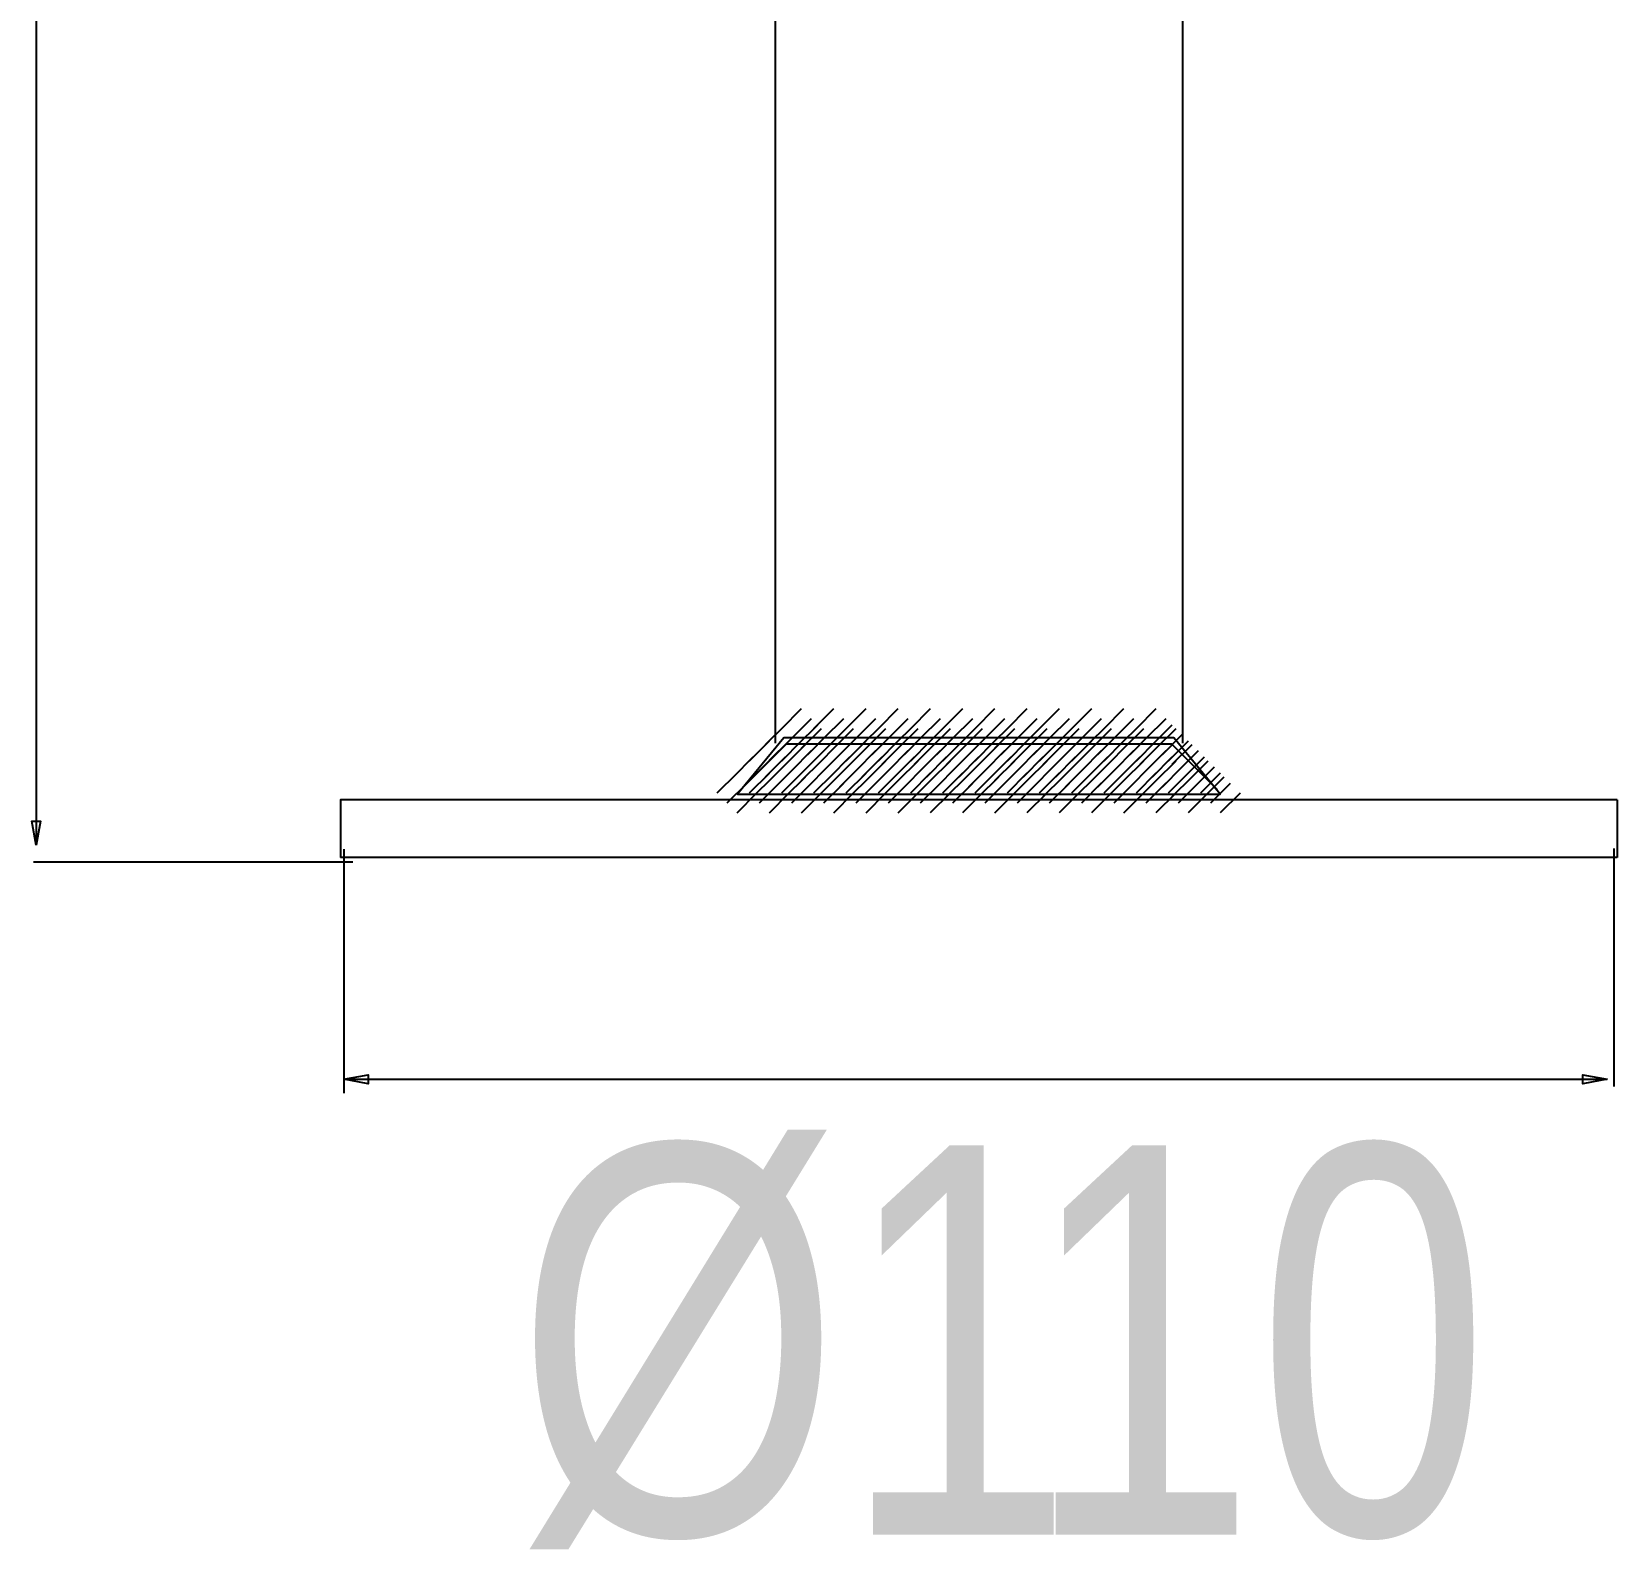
# Model space of a CAD drawing. Extents: x 4 to 134, y 4 to 269.
# Drawn here: x 14.42 to 40.89, y 4.04 to 29.37 of the extents above; entities that cross this region are included whole.
import ezdxf

# ---------------------------------------------------------------- set-up
doc = ezdxf.new("R2010")
doc.units = 0
doc.layers.add('LIVELLO_1', color=160, linetype='Continuous')
doc.styles.add('STD', font='txt')

# ---------------------------------------------------------------- blocks, each defined once
blk = doc.blocks.new('AI9-BLK169')
at = {"layer": 'LIVELLO_1', "color": 7}
for p, q in [((3.505212, -0.249253), (3.836975, 0.08251)), ((3.670405, -0.415306), (4.001995, -0.084922)), ((3.836975, -0.579637), (4.167187, -0.249253))]:
    blk.add_line(p, q, dxfattribs=at)
blk = doc.blocks.new('AI9-BLK168')
at = {"layer": 'LIVELLO_1', "color": 7}
blk.add_blockref('AI9-BLK169', (0, 0), dxfattribs=at)
blk = doc.blocks.new('AI9-BLK165')
at = {"layer": 'LIVELLO_1', "color": 7}
for p, q in [((3.167507, -0.249253), (3.497719, 0.08251)), ((3.332527, -0.415306), (3.66429, -0.083544)), ((3.497719, -0.579637), (3.82931, -0.249253))]:
    blk.add_line(p, q, dxfattribs=at)
blk = doc.blocks.new('AI9-BLK164')
at = {"layer": 'LIVELLO_1', "color": 7}
blk.add_blockref('AI9-BLK165', (0, 0), dxfattribs=at)
blk = doc.blocks.new('AI9-BLK163')
at = {"layer": 'LIVELLO_1', "color": 7}
for p, q in [((3.370854, -0.114377), (3.701066, 0.217386)), ((3.535874, -0.280086), (3.867636, 0.049954)), ((3.701066, -0.444417), (4.032829, -0.114377))]:
    blk.add_line(p, q, dxfattribs=at)
blk = doc.blocks.new('AI9-BLK162')
at = {"layer": 'LIVELLO_1', "color": 7}
blk.add_blockref('AI9-BLK163', (0, 0), dxfattribs=at)
blk = doc.blocks.new('AI9-BLK159')
at = {"layer": 'LIVELLO_1', "color": 7}
for p, q in [((2.629211, -0.249253), (2.960112, 0.08251)), ((2.794231, -0.415306), (3.125304, -0.083544)), ((2.960112, -0.579637), (3.291875, -0.249253))]:
    blk.add_line(p, q, dxfattribs=at)
blk = doc.blocks.new('AI9-BLK158')
at = {"layer": 'LIVELLO_1', "color": 7}
blk.add_blockref('AI9-BLK159', (0, 0), dxfattribs=at)
blk = doc.blocks.new('AI9-BLK157')
at = {"layer": 'LIVELLO_1', "color": 7}
for p, q in [((2.898617, -0.114377), (3.22883, 0.217386)), ((3.06381, -0.280086), (3.394022, 0.051332)), ((3.22883, -0.444417), (3.560592, -0.114377))]:
    blk.add_line(p, q, dxfattribs=at)
blk = doc.blocks.new('AI9-BLK156')
at = {"layer": 'LIVELLO_1', "color": 7}
blk.add_blockref('AI9-BLK157', (0, 0), dxfattribs=at)
blk = doc.blocks.new('AI9-BLK155')
at = {"layer": 'LIVELLO_1', "color": 7}
for p, q in [((3.167507, 0.068213), (3.497719, 0.399976)), ((3.332527, -0.097496), (3.66429, 0.235645)), ((3.497719, -0.261827), (3.82931, 0.068213))]:
    blk.add_line(p, q, dxfattribs=at)
blk = doc.blocks.new('AI9-BLK154')
at = {"layer": 'LIVELLO_1', "color": 7}
blk.add_blockref('AI9-BLK155', (0, 0), dxfattribs=at)
blk = doc.blocks.new('AI9-BLK151')
at = {"layer": 'LIVELLO_1', "color": 7}
for p, q in [((2.090053, -0.248564), (2.421816, 0.083199)), ((2.256796, -0.414617), (2.587008, -0.084233)), ((2.421816, -0.578948), (2.752028, -0.248564))]:
    blk.add_line(p, q, dxfattribs=at)
blk = doc.blocks.new('AI9-BLK150')
at = {"layer": 'LIVELLO_1', "color": 7}
blk.add_blockref('AI9-BLK151', (0, 0), dxfattribs=at)
blk = doc.blocks.new('AI9-BLK149')
at = {"layer": 'LIVELLO_1', "color": 7}
for p, q in [((2.358943, -0.114377), (2.690533, 0.217386)), ((2.525513, -0.280086), (2.855726, 0.049954)), ((2.690533, -0.444417), (3.022296, -0.114377))]:
    blk.add_line(p, q, dxfattribs=at)
blk = doc.blocks.new('AI9-BLK148')
at = {"layer": 'LIVELLO_1', "color": 7}
blk.add_blockref('AI9-BLK149', (0, 0), dxfattribs=at)
blk = doc.blocks.new('AI9-BLK147')
at = {"layer": 'LIVELLO_1', "color": 7}
for p, q in [((2.629211, 0.068902), (2.960112, 0.400665)), ((2.794231, -0.096807), (3.125304, 0.236334)), ((2.960112, -0.261138), (3.291875, 0.068902))]:
    blk.add_line(p, q, dxfattribs=at)
blk = doc.blocks.new('AI9-BLK146')
at = {"layer": 'LIVELLO_1', "color": 7}
blk.add_blockref('AI9-BLK147', (0, 0), dxfattribs=at)
blk = doc.blocks.new('AI9-BLK145')
at = {"layer": 'LIVELLO_1', "color": 7}
for p, q in [((2.898617, 0.204983), (3.22883, 0.535023)), ((3.06381, 0.03893), (3.394022, 0.370692)), ((3.22883, -0.12678), (3.560592, 0.204983))]:
    blk.add_line(p, q, dxfattribs=at)
blk = doc.blocks.new('AI9-BLK144')
at = {"layer": 'LIVELLO_1', "color": 7}
blk.add_blockref('AI9-BLK145', (0, 0), dxfattribs=at)
blk = doc.blocks.new('AI9-BLK141')
at = {"layer": 'LIVELLO_1', "color": 7}
for p, q in [((1.552618, -0.249253), (1.884381, 0.08251)), ((1.717638, -0.415306), (2.049401, -0.083544)), ((1.884381, -0.579637), (2.214594, -0.249253))]:
    blk.add_line(p, q, dxfattribs=at)
blk = doc.blocks.new('AI9-BLK140')
at = {"layer": 'LIVELLO_1', "color": 7}
blk.add_blockref('AI9-BLK141', (0, 0), dxfattribs=at)
blk = doc.blocks.new('AI9-BLK139')
at = {"layer": 'LIVELLO_1', "color": 7}
for p, q in [((1.821336, -0.114377), (2.153099, 0.217386)), ((1.986528, -0.280086), (2.318119, 0.049954)), ((2.153099, -0.444417), (2.483311, -0.114377))]:
    blk.add_line(p, q, dxfattribs=at)
blk = doc.blocks.new('AI9-BLK138')
at = {"layer": 'LIVELLO_1', "color": 7}
blk.add_blockref('AI9-BLK139', (0, 0), dxfattribs=at)
blk = doc.blocks.new('AI9-BLK137')
at = {"layer": 'LIVELLO_1', "color": 7}
for p, q in [((2.090053, 0.068902), (2.421816, 0.400665)), ((2.256796, -0.096807), (2.587008, 0.236334)), ((2.421816, -0.261138), (2.752028, 0.068902))]:
    blk.add_line(p, q, dxfattribs=at)
blk = doc.blocks.new('AI9-BLK136')
at = {"layer": 'LIVELLO_1', "color": 7}
blk.add_blockref('AI9-BLK137', (0, 0), dxfattribs=at)
blk = doc.blocks.new('AI9-BLK135')
at = {"layer": 'LIVELLO_1', "color": 7}
for p, q in [((2.358943, 0.204983), (2.690533, 0.535023)), ((2.525513, 0.03893), (2.855726, 0.370692)), ((2.690533, -0.12678), (3.022296, 0.204983))]:
    blk.add_line(p, q, dxfattribs=at)
blk = doc.blocks.new('AI9-BLK134')
at = {"layer": 'LIVELLO_1', "color": 7}
blk.add_blockref('AI9-BLK135', (0, 0), dxfattribs=at)
blk = doc.blocks.new('AI9-BLK133')
at = {"layer": 'LIVELLO_1', "color": 7}
for p, q in [((2.629211, 0.339342), (2.960112, 0.669382)), ((2.794231, 0.173288), (3.125304, 0.505051)), ((2.960112, 0.007579), (3.291875, 0.339342))]:
    blk.add_line(p, q, dxfattribs=at)
blk = doc.blocks.new('AI9-BLK132')
at = {"layer": 'LIVELLO_1', "color": 7}
blk.add_blockref('AI9-BLK133', (0, 0), dxfattribs=at)
blk = doc.blocks.new('AI9-BLK129')
at = {"layer": 'LIVELLO_1', "color": 7}
for p, q in [((1.014322, -0.249253), (1.344535, 0.08251)), ((1.179342, -0.415306), (1.511105, -0.084922)), ((1.344535, -0.579637), (1.676297, -0.249253))]:
    blk.add_line(p, q, dxfattribs=at)
blk = doc.blocks.new('AI9-BLK128')
at = {"layer": 'LIVELLO_1', "color": 7}
blk.add_blockref('AI9-BLK129', (0, 0), dxfattribs=at)
blk = doc.blocks.new('AI9-BLK127')
at = {"layer": 'LIVELLO_1', "color": 7}
for p, q in [((1.28304, -0.114377), (1.613252, 0.217386)), ((1.448232, -0.280086), (1.780684, 0.049954)), ((1.613252, -0.444417), (1.945704, -0.114377))]:
    blk.add_line(p, q, dxfattribs=at)
blk = doc.blocks.new('AI9-BLK126')
at = {"layer": 'LIVELLO_1', "color": 7}
blk.add_blockref('AI9-BLK127', (0, 0), dxfattribs=at)
blk = doc.blocks.new('AI9-BLK125')
at = {"layer": 'LIVELLO_1', "color": 7}
for p, q in [((1.552618, 0.068213), (1.884381, 0.399976)), ((1.717638, -0.097496), (2.049401, 0.235645)), ((1.884381, -0.261827), (2.214594, 0.068213))]:
    blk.add_line(p, q, dxfattribs=at)
blk = doc.blocks.new('AI9-BLK124')
at = {"layer": 'LIVELLO_1', "color": 7}
blk.add_blockref('AI9-BLK125', (0, 0), dxfattribs=at)
blk = doc.blocks.new('AI9-BLK123')
at = {"layer": 'LIVELLO_1', "color": 7}
for p, q in [((1.821336, 0.204294), (2.153099, 0.534334)), ((1.986528, 0.038241), (2.318119, 0.370003)), ((2.153099, -0.127469), (2.483311, 0.204294))]:
    blk.add_line(p, q, dxfattribs=at)
blk = doc.blocks.new('AI9-BLK122')
at = {"layer": 'LIVELLO_1', "color": 7}
blk.add_blockref('AI9-BLK123', (0, 0), dxfattribs=at)
blk = doc.blocks.new('AI9-BLK121')
at = {"layer": 'LIVELLO_1', "color": 7}
for p, q in [((2.090053, 0.339342), (2.421816, 0.669382)), ((2.256796, 0.173288), (2.587008, 0.505051)), ((2.421816, 0.007579), (2.752028, 0.339342))]:
    blk.add_line(p, q, dxfattribs=at)
blk = doc.blocks.new('AI9-BLK120')
at = {"layer": 'LIVELLO_1', "color": 7}
blk.add_blockref('AI9-BLK121', (0, 0), dxfattribs=at)
blk = doc.blocks.new('AI9-BLK117')
at = {"layer": 'LIVELLO_1', "color": 7}
for p, q in [((0.475337, -0.249253), (0.806927, 0.08251)), ((0.641907, -0.415306), (0.97212, -0.084922)), ((0.806927, -0.579637), (1.13869, -0.249253))]:
    blk.add_line(p, q, dxfattribs=at)
blk = doc.blocks.new('AI9-BLK116')
at = {"layer": 'LIVELLO_1', "color": 7}
blk.add_blockref('AI9-BLK117', (0, 0), dxfattribs=at)
blk = doc.blocks.new('AI9-BLK115')
at = {"layer": 'LIVELLO_1', "color": 7}
for p, q in [((0.745605, -0.114377), (1.075817, 0.217386)), ((0.910625, -0.280086), (1.240837, 0.049954)), ((1.075817, -0.444417), (1.407408, -0.114377))]:
    blk.add_line(p, q, dxfattribs=at)
blk = doc.blocks.new('AI9-BLK114')
at = {"layer": 'LIVELLO_1', "color": 7}
blk.add_blockref('AI9-BLK115', (0, 0), dxfattribs=at)
blk = doc.blocks.new('AI9-BLK113')
at = {"layer": 'LIVELLO_1', "color": 7}
for p, q in [((1.014322, 0.068902), (1.344535, 0.400665)), ((1.179342, -0.096807), (1.511105, 0.236334)), ((1.344535, -0.261138), (1.676297, 0.068902))]:
    blk.add_line(p, q, dxfattribs=at)
blk = doc.blocks.new('AI9-BLK112')
at = {"layer": 'LIVELLO_1', "color": 7}
blk.add_blockref('AI9-BLK113', (0, 0), dxfattribs=at)
blk = doc.blocks.new('AI9-BLK111')
at = {"layer": 'LIVELLO_1', "color": 7}
for p, q in [((1.28304, 0.204294), (1.613252, 0.534334)), ((1.448232, 0.038241), (1.780684, 0.370003)), ((1.613252, -0.127469), (1.945704, 0.204294))]:
    blk.add_line(p, q, dxfattribs=at)
blk = doc.blocks.new('AI9-BLK110')
at = {"layer": 'LIVELLO_1', "color": 7}
blk.add_blockref('AI9-BLK111', (0, 0), dxfattribs=at)
blk = doc.blocks.new('AI9-BLK109')
at = {"layer": 'LIVELLO_1', "color": 7}
for p, q in [((1.552618, 0.339342), (1.884381, 0.669382)), ((1.717638, 0.173288), (2.049401, 0.505051)), ((1.884381, 0.007579), (2.214594, 0.339342))]:
    blk.add_line(p, q, dxfattribs=at)
blk = doc.blocks.new('AI9-BLK108')
at = {"layer": 'LIVELLO_1', "color": 7}
blk.add_blockref('AI9-BLK109', (0, 0), dxfattribs=at)
blk = doc.blocks.new('AI9-BLK105')
at = {"layer": 'LIVELLO_1', "color": 7}
for p, q in [((-0.062959, -0.248564), (0.268631, 0.083199)), ((0.102061, -0.414617), (0.433824, -0.084233)), ((0.268631, -0.578948), (0.598844, -0.248564))]:
    blk.add_line(p, q, dxfattribs=at)
blk = doc.blocks.new('AI9-BLK104')
at = {"layer": 'LIVELLO_1', "color": 7}
blk.add_blockref('AI9-BLK105', (0, 0), dxfattribs=at)
blk = doc.blocks.new('AI9-BLK103')
at = {"layer": 'LIVELLO_1', "color": 7}
for p, q in [((0.205758, -0.114377), (0.53821, 0.217386)), ((0.37319, -0.280086), (0.703402, 0.049954)), ((0.53821, -0.444417), (0.868422, -0.114377))]:
    blk.add_line(p, q, dxfattribs=at)
blk = doc.blocks.new('AI9-BLK102')
at = {"layer": 'LIVELLO_1', "color": 7}
blk.add_blockref('AI9-BLK103', (0, 0), dxfattribs=at)
blk = doc.blocks.new('AI9-BLK101')
at = {"layer": 'LIVELLO_1', "color": 7}
for p, q in [((0.475337, 0.068902), (0.806927, 0.400665)), ((0.641907, -0.096807), (0.97212, 0.236334)), ((0.806927, -0.261138), (1.13869, 0.068902))]:
    blk.add_line(p, q, dxfattribs=at)
blk = doc.blocks.new('AI9-BLK100')
at = {"layer": 'LIVELLO_1', "color": 7}
blk.add_blockref('AI9-BLK101', (0, 0), dxfattribs=at)
blk = doc.blocks.new('AI9-BLK99')
at = {"layer": 'LIVELLO_1', "color": 7}
for p, q in [((0.745605, 0.204294), (1.075817, 0.534334)), ((0.910625, 0.038241), (1.240837, 0.370003)), ((1.075817, -0.127469), (1.407408, 0.204294))]:
    blk.add_line(p, q, dxfattribs=at)
blk = doc.blocks.new('AI9-BLK98')
at = {"layer": 'LIVELLO_1', "color": 7}
blk.add_blockref('AI9-BLK99', (0, 0), dxfattribs=at)
blk = doc.blocks.new('AI9-BLK97')
at = {"layer": 'LIVELLO_1', "color": 7}
for p, q in [((1.014322, 0.339342), (1.344535, 0.669382)), ((1.179342, 0.173288), (1.511105, 0.505051)), ((1.344535, 0.007579), (1.676297, 0.339342))]:
    blk.add_line(p, q, dxfattribs=at)
blk = doc.blocks.new('AI9-BLK96')
at = {"layer": 'LIVELLO_1', "color": 7}
blk.add_blockref('AI9-BLK97', (0, 0), dxfattribs=at)
blk = doc.blocks.new('AI9-BLK93')
at = {"layer": 'LIVELLO_1', "color": 7}
for p, q in [((-0.600566, -0.249253), (-0.268804, 0.08251)), ((-0.435374, -0.415306), (-0.103784, -0.084922)), ((-0.268804, -0.579637), (0.061409, -0.249253))]:
    blk.add_line(p, q, dxfattribs=at)
blk = doc.blocks.new('AI9-BLK92')
at = {"layer": 'LIVELLO_1', "color": 7}
blk.add_blockref('AI9-BLK93', (0, 0), dxfattribs=at)
blk = doc.blocks.new('AI9-BLK91')
at = {"layer": 'LIVELLO_1', "color": 7}
for p, q in [((-0.331849, -0.115066), (-0.000086, 0.216697)), ((-0.166656, -0.280775), (0.165106, 0.050643)), ((-0.000086, -0.445106), (0.330126, -0.115066))]:
    blk.add_line(p, q, dxfattribs=at)
blk = doc.blocks.new('AI9-BLK90')
at = {"layer": 'LIVELLO_1', "color": 7}
blk.add_blockref('AI9-BLK91', (0, 0), dxfattribs=at)
blk = doc.blocks.new('AI9-BLK89')
at = {"layer": 'LIVELLO_1', "color": 7}
for p, q in [((-0.062959, 0.068902), (0.268631, 0.400665)), ((0.102061, -0.096807), (0.433824, 0.236334)), ((0.268631, -0.261138), (0.598844, 0.068902))]:
    blk.add_line(p, q, dxfattribs=at)
blk = doc.blocks.new('AI9-BLK88')
at = {"layer": 'LIVELLO_1', "color": 7}
blk.add_blockref('AI9-BLK89', (0, 0), dxfattribs=at)
blk = doc.blocks.new('AI9-BLK87')
at = {"layer": 'LIVELLO_1', "color": 7}
for p, q in [((0.205758, 0.203261), (0.53821, 0.535023)), ((0.37319, 0.03893), (0.703402, 0.370692)), ((0.53821, -0.12678), (0.868422, 0.203261))]:
    blk.add_line(p, q, dxfattribs=at)
blk = doc.blocks.new('AI9-BLK86')
at = {"layer": 'LIVELLO_1', "color": 7}
blk.add_blockref('AI9-BLK87', (0, 0), dxfattribs=at)
blk = doc.blocks.new('AI9-BLK85')
at = {"layer": 'LIVELLO_1', "color": 7}
for p, q in [((0.475337, 0.339342), (0.806927, 0.669382)), ((0.641907, 0.173288), (0.97212, 0.505051)), ((0.806927, 0.007579), (1.13869, 0.339342))]:
    blk.add_line(p, q, dxfattribs=at)
blk = doc.blocks.new('AI9-BLK84')
at = {"layer": 'LIVELLO_1', "color": 7}
blk.add_blockref('AI9-BLK85', (0, 0), dxfattribs=at)
blk = doc.blocks.new('AI9-BLK81')
at = {"layer": 'LIVELLO_1', "color": 7}
for p, q in [((-1.138862, -0.249253), (-0.80865, 0.08251)), ((-0.97367, -0.415306), (-0.641218, -0.084922)), ((-0.80865, -0.579637), (-0.476198, -0.249253))]:
    blk.add_line(p, q, dxfattribs=at)
blk = doc.blocks.new('AI9-BLK80')
at = {"layer": 'LIVELLO_1', "color": 7}
blk.add_blockref('AI9-BLK81', (0, 0), dxfattribs=at)
blk = doc.blocks.new('AI9-BLK79')
at = {"layer": 'LIVELLO_1', "color": 7}
for p, q in [((-0.869284, -0.115066), (-0.539071, 0.216697)), ((-0.704264, -0.280775), (-0.372501, 0.050643)), ((-0.539071, -0.445106), (-0.207309, -0.115066))]:
    blk.add_line(p, q, dxfattribs=at)
blk = doc.blocks.new('AI9-BLK78')
at = {"layer": 'LIVELLO_1', "color": 7}
blk.add_blockref('AI9-BLK79', (0, 0), dxfattribs=at)
blk = doc.blocks.new('AI9-BLK77')
at = {"layer": 'LIVELLO_1', "color": 7}
for p, q in [((-0.600566, 0.068902), (-0.268804, 0.400665)), ((-0.435374, -0.096807), (-0.103784, 0.236334)), ((-0.268804, -0.261138), (0.061409, 0.068902))]:
    blk.add_line(p, q, dxfattribs=at)
blk = doc.blocks.new('AI9-BLK76')
at = {"layer": 'LIVELLO_1', "color": 7}
blk.add_blockref('AI9-BLK77', (0, 0), dxfattribs=at)
blk = doc.blocks.new('AI9-BLK75')
at = {"layer": 'LIVELLO_1', "color": 7}
for p, q in [((-0.331849, 0.204294), (-0.000086, 0.534334)), ((-0.166656, 0.038241), (0.165106, 0.370003)), ((-0.000086, -0.127469), (0.330126, 0.204294))]:
    blk.add_line(p, q, dxfattribs=at)
blk = doc.blocks.new('AI9-BLK74')
at = {"layer": 'LIVELLO_1', "color": 7}
blk.add_blockref('AI9-BLK75', (0, 0), dxfattribs=at)
blk = doc.blocks.new('AI9-BLK73')
at = {"layer": 'LIVELLO_1', "color": 7}
for p, q in [((-0.062959, 0.339342), (0.268631, 0.669382)), ((0.102061, 0.173288), (0.433824, 0.505051)), ((0.268631, 0.007579), (0.598844, 0.339342))]:
    blk.add_line(p, q, dxfattribs=at)
blk = doc.blocks.new('AI9-BLK72')
at = {"layer": 'LIVELLO_1', "color": 7}
blk.add_blockref('AI9-BLK73', (0, 0), dxfattribs=at)
blk = doc.blocks.new('AI9-BLK69')
at = {"layer": 'LIVELLO_1', "color": 7}
for p, q in [((-1.677848, -0.248564), (-1.346085, 0.083199)), ((-1.511277, -0.414617), (-1.181065, -0.084233)), ((-1.346085, -0.578948), (-1.014494, -0.248564))]:
    blk.add_line(p, q, dxfattribs=at)
blk = doc.blocks.new('AI9-BLK68')
at = {"layer": 'LIVELLO_1', "color": 7}
blk.add_blockref('AI9-BLK69', (0, 0), dxfattribs=at)
blk = doc.blocks.new('AI9-BLK67')
at = {"layer": 'LIVELLO_1', "color": 7}
for p, q in [((-1.40758, -0.115066), (-1.077367, 0.216697)), ((-1.24256, -0.280775), (-0.912347, 0.050643)), ((-1.077367, -0.445106), (-0.745605, -0.115066))]:
    blk.add_line(p, q, dxfattribs=at)
blk = doc.blocks.new('AI9-BLK66')
at = {"layer": 'LIVELLO_1', "color": 7}
blk.add_blockref('AI9-BLK67', (0, 0), dxfattribs=at)
blk = doc.blocks.new('AI9-BLK65')
at = {"layer": 'LIVELLO_1', "color": 7}
for p, q in [((-1.138862, 0.068902), (-0.80865, 0.400665)), ((-0.97367, -0.096807), (-0.641218, 0.236334)), ((-0.80865, -0.261138), (-0.476198, 0.068902))]:
    blk.add_line(p, q, dxfattribs=at)
blk = doc.blocks.new('AI9-BLK64')
at = {"layer": 'LIVELLO_1', "color": 7}
blk.add_blockref('AI9-BLK65', (0, 0), dxfattribs=at)
blk = doc.blocks.new('AI9-BLK63')
at = {"layer": 'LIVELLO_1', "color": 7}
for p, q in [((-0.869284, 0.204294), (-0.539071, 0.534334)), ((-0.704264, 0.038241), (-0.372501, 0.370003)), ((-0.539071, -0.127469), (-0.207309, 0.204294))]:
    blk.add_line(p, q, dxfattribs=at)
blk = doc.blocks.new('AI9-BLK62')
at = {"layer": 'LIVELLO_1', "color": 7}
blk.add_blockref('AI9-BLK63', (0, 0), dxfattribs=at)
blk = doc.blocks.new('AI9-BLK61')
at = {"layer": 'LIVELLO_1', "color": 7}
for p, q in [((-0.600566, 0.339342), (-0.268804, 0.669382)), ((-0.435374, 0.173288), (-0.103784, 0.505051)), ((-0.268804, 0.007579), (0.061409, 0.339342))]:
    blk.add_line(p, q, dxfattribs=at)
blk = doc.blocks.new('AI9-BLK60')
at = {"layer": 'LIVELLO_1', "color": 7}
blk.add_blockref('AI9-BLK61', (0, 0), dxfattribs=at)
blk = doc.blocks.new('AI9-BLK57')
at = {"layer": 'LIVELLO_1', "color": 7}
for p, q in [((-2.215455, -0.248564), (-1.883692, 0.083199)), ((-2.050262, -0.414617), (-1.7185, -0.084233)), ((-1.883692, -0.578948), (-1.55348, -0.248564))]:
    blk.add_line(p, q, dxfattribs=at)
blk = doc.blocks.new('AI9-BLK56')
at = {"layer": 'LIVELLO_1', "color": 7}
blk.add_blockref('AI9-BLK57', (0, 0), dxfattribs=at)
blk = doc.blocks.new('AI9-BLK55')
at = {"layer": 'LIVELLO_1', "color": 7}
for p, q in [((-1.946565, -0.114377), (-1.614975, 0.217386)), ((-1.779995, -0.280086), (-1.449782, 0.049954)), ((-1.614975, -0.444417), (-1.284762, -0.114377))]:
    blk.add_line(p, q, dxfattribs=at)
blk = doc.blocks.new('AI9-BLK54')
at = {"layer": 'LIVELLO_1', "color": 7}
blk.add_blockref('AI9-BLK55', (0, 0), dxfattribs=at)
blk = doc.blocks.new('AI9-BLK53')
at = {"layer": 'LIVELLO_1', "color": 7}
for p, q in [((-1.677848, 0.068902), (-1.346085, 0.400665)), ((-1.511277, -0.096807), (-1.181065, 0.236334)), ((-1.346085, -0.261138), (-1.014494, 0.068902))]:
    blk.add_line(p, q, dxfattribs=at)
blk = doc.blocks.new('AI9-BLK52')
at = {"layer": 'LIVELLO_1', "color": 7}
blk.add_blockref('AI9-BLK53', (0, 0), dxfattribs=at)
blk = doc.blocks.new('AI9-BLK51')
at = {"layer": 'LIVELLO_1', "color": 7}
for p, q in [((-1.40758, 0.203261), (-1.077367, 0.535023)), ((-1.24256, 0.03893), (-0.912347, 0.370692)), ((-1.077367, -0.12678), (-0.745605, 0.203261))]:
    blk.add_line(p, q, dxfattribs=at)
blk = doc.blocks.new('AI9-BLK50')
at = {"layer": 'LIVELLO_1', "color": 7}
blk.add_blockref('AI9-BLK51', (0, 0), dxfattribs=at)
blk = doc.blocks.new('AI9-BLK49')
at = {"layer": 'LIVELLO_1', "color": 7}
for p, q in [((-1.138862, 0.339342), (-0.80865, 0.669382)), ((-0.97367, 0.173288), (-0.641218, 0.505051)), ((-0.80865, 0.007579), (-0.476198, 0.339342))]:
    blk.add_line(p, q, dxfattribs=at)
blk = doc.blocks.new('AI9-BLK48')
at = {"layer": 'LIVELLO_1', "color": 7}
blk.add_blockref('AI9-BLK49', (0, 0), dxfattribs=at)
blk = doc.blocks.new('AI9-BLK45')
at = {"layer": 'LIVELLO_1', "color": 7}
for p, q in [((-2.753751, -0.248564), (-2.423539, 0.083199)), ((-2.588559, -0.414617), (-2.256796, -0.084233)), ((-2.423539, -0.578948), (-2.091776, -0.248564))]:
    blk.add_line(p, q, dxfattribs=at)
blk = doc.blocks.new('AI9-BLK44')
at = {"layer": 'LIVELLO_1', "color": 7}
blk.add_blockref('AI9-BLK45', (0, 0), dxfattribs=at)
blk = doc.blocks.new('AI9-BLK43')
at = {"layer": 'LIVELLO_1', "color": 7}
for p, q in [((-2.484861, -0.115066), (-2.153271, 0.216697)), ((-2.319841, -0.280775), (-1.988078, 0.050643)), ((-2.153271, -0.445106), (-1.822197, -0.115066))]:
    blk.add_line(p, q, dxfattribs=at)
blk = doc.blocks.new('AI9-BLK42')
at = {"layer": 'LIVELLO_1', "color": 7}
blk.add_blockref('AI9-BLK43', (0, 0), dxfattribs=at)
blk = doc.blocks.new('AI9-BLK41')
at = {"layer": 'LIVELLO_1', "color": 7}
for p, q in [((-2.215455, 0.068902), (-1.883692, 0.400665)), ((-2.050262, -0.096807), (-1.7185, 0.236334)), ((-1.883692, -0.261138), (-1.55348, 0.068902))]:
    blk.add_line(p, q, dxfattribs=at)
blk = doc.blocks.new('AI9-BLK40')
at = {"layer": 'LIVELLO_1', "color": 7}
blk.add_blockref('AI9-BLK41', (0, 0), dxfattribs=at)
blk = doc.blocks.new('AI9-BLK39')
at = {"layer": 'LIVELLO_1', "color": 7}
for p, q in [((-1.946565, 0.204983), (-1.614975, 0.535023)), ((-1.779995, 0.03893), (-1.449782, 0.370692)), ((-1.614975, -0.12678), (-1.284762, 0.204983))]:
    blk.add_line(p, q, dxfattribs=at)
blk = doc.blocks.new('AI9-BLK38')
at = {"layer": 'LIVELLO_1', "color": 7}
blk.add_blockref('AI9-BLK39', (0, 0), dxfattribs=at)
blk = doc.blocks.new('AI9-BLK37')
at = {"layer": 'LIVELLO_1', "color": 7}
for p, q in [((-1.677848, 0.339342), (-1.346085, 0.669382)), ((-1.511277, 0.173288), (-1.181065, 0.505051)), ((-1.346085, 0.007579), (-1.014494, 0.339342))]:
    blk.add_line(p, q, dxfattribs=at)
blk = doc.blocks.new('AI9-BLK36')
at = {"layer": 'LIVELLO_1', "color": 7}
blk.add_blockref('AI9-BLK37', (0, 0), dxfattribs=at)
blk = doc.blocks.new('AI9-BLK33')
at = {"layer": 'LIVELLO_1', "color": 7}
for p, q in [((-3.291186, -0.248564), (-2.960973, 0.083199)), ((-3.126166, -0.414617), (-2.795953, -0.084233)), ((-2.960973, -0.578948), (-2.629211, -0.248564))]:
    blk.add_line(p, q, dxfattribs=at)
blk = doc.blocks.new('AI9-BLK32')
at = {"layer": 'LIVELLO_1', "color": 7}
blk.add_blockref('AI9-BLK33', (0, 0), dxfattribs=at)
blk = doc.blocks.new('AI9-BLK31')
at = {"layer": 'LIVELLO_1', "color": 7}
for p, q in [((-3.022468, -0.115066), (-2.692256, 0.216697)), ((-2.857276, -0.280775), (-2.525686, 0.050643)), ((-2.692256, -0.445106), (-2.360493, -0.115066))]:
    blk.add_line(p, q, dxfattribs=at)
blk = doc.blocks.new('AI9-BLK30')
at = {"layer": 'LIVELLO_1', "color": 7}
blk.add_blockref('AI9-BLK31', (0, 0), dxfattribs=at)
blk = doc.blocks.new('AI9-BLK29')
at = {"layer": 'LIVELLO_1', "color": 7}
for p, q in [((-2.753751, 0.068902), (-2.423539, 0.400665)), ((-2.588559, -0.096807), (-2.256796, 0.236334)), ((-2.423539, -0.261138), (-2.091776, 0.068902))]:
    blk.add_line(p, q, dxfattribs=at)
blk = doc.blocks.new('AI9-BLK28')
at = {"layer": 'LIVELLO_1', "color": 7}
blk.add_blockref('AI9-BLK29', (0, 0), dxfattribs=at)
blk = doc.blocks.new('AI9-BLK27')
at = {"layer": 'LIVELLO_1', "color": 7}
for p, q in [((-2.484861, 0.204294), (-2.153271, 0.534334)), ((-2.319841, 0.038241), (-1.988078, 0.370003)), ((-2.153271, -0.127469), (-1.822197, 0.204294))]:
    blk.add_line(p, q, dxfattribs=at)
blk = doc.blocks.new('AI9-BLK26')
at = {"layer": 'LIVELLO_1', "color": 7}
blk.add_blockref('AI9-BLK27', (0, 0), dxfattribs=at)
blk = doc.blocks.new('AI9-BLK25')
at = {"layer": 'LIVELLO_1', "color": 7}
for p, q in [((-2.215455, 0.337619), (-1.883692, 0.669382)), ((-2.050262, 0.173288), (-1.7185, 0.505051)), ((-1.883692, 0.007579), (-1.55348, 0.337619))]:
    blk.add_line(p, q, dxfattribs=at)
blk = doc.blocks.new('AI9-BLK24')
at = {"layer": 'LIVELLO_1', "color": 7}
blk.add_blockref('AI9-BLK25', (0, 0), dxfattribs=at)
blk = doc.blocks.new('AI9-BLK21')
at = {"layer": 'LIVELLO_1', "color": 7}
for p, q in [((-3.831032, -0.248564), (-3.49927, 0.083199)), ((-3.664462, -0.414617), (-3.33425, -0.084233)), ((-3.49927, -0.578948), (-3.169057, -0.248564))]:
    blk.add_line(p, q, dxfattribs=at)
blk = doc.blocks.new('AI9-BLK20')
at = {"layer": 'LIVELLO_1', "color": 7}
blk.add_blockref('AI9-BLK21', (0, 0), dxfattribs=at)
blk = doc.blocks.new('AI9-BLK19')
at = {"layer": 'LIVELLO_1', "color": 7}
for p, q in [((-3.562315, -0.114377), (-3.229691, 0.217386)), ((-3.394883, -0.280086), (-3.064671, 0.049954)), ((-3.229691, -0.444417), (-2.8981, -0.114377))]:
    blk.add_line(p, q, dxfattribs=at)
blk = doc.blocks.new('AI9-BLK18')
at = {"layer": 'LIVELLO_1', "color": 7}
blk.add_blockref('AI9-BLK19', (0, 0), dxfattribs=at)
blk = doc.blocks.new('AI9-BLK17')
at = {"layer": 'LIVELLO_1', "color": 7}
for p, q in [((-3.291186, 0.068902), (-2.960973, 0.400665)), ((-3.126166, -0.096807), (-2.795953, 0.236334)), ((-2.960973, -0.261138), (-2.629211, 0.068902))]:
    blk.add_line(p, q, dxfattribs=at)
blk = doc.blocks.new('AI9-BLK16')
at = {"layer": 'LIVELLO_1', "color": 7}
blk.add_blockref('AI9-BLK17', (0, 0), dxfattribs=at)
blk = doc.blocks.new('AI9-BLK15')
at = {"layer": 'LIVELLO_1', "color": 7}
for p, q in [((-3.022468, 0.204294), (-2.692256, 0.534334)), ((-2.857276, 0.038241), (-2.525686, 0.370003)), ((-2.692256, -0.127469), (-2.360493, 0.204294))]:
    blk.add_line(p, q, dxfattribs=at)
blk = doc.blocks.new('AI9-BLK14')
at = {"layer": 'LIVELLO_1', "color": 7}
blk.add_blockref('AI9-BLK15', (0, 0), dxfattribs=at)
blk = doc.blocks.new('AI9-BLK13')
at = {"layer": 'LIVELLO_1', "color": 7}
for p, q in [((-2.753751, 0.338653), (-2.423539, 0.668693)), ((-2.588559, 0.172599), (-2.256796, 0.504362)), ((-2.423539, 0.00689), (-2.091776, 0.338653))]:
    blk.add_line(p, q, dxfattribs=at)
blk = doc.blocks.new('AI9-BLK12')
at = {"layer": 'LIVELLO_1', "color": 7}
blk.add_blockref('AI9-BLK13', (0, 0), dxfattribs=at)
blk = doc.blocks.new('AI9-BLK11')
at = {"layer": 'LIVELLO_1', "color": 7}
for p, q in [((-4.167963, -0.248564), (-3.836372, 0.083199)), ((-4.002943, -0.414617), (-3.67118, -0.084233)), ((-3.836372, -0.578948), (-3.50616, -0.248564))]:
    blk.add_line(p, q, dxfattribs=at)
blk = doc.blocks.new('AI9-BLK10')
at = {"layer": 'LIVELLO_1', "color": 7}
blk.add_blockref('AI9-BLK11', (0, 0), dxfattribs=at)
blk = doc.blocks.new('AI9-BLK9')
at = {"layer": 'LIVELLO_1', "color": 7}
for p, q in [((-4.033604, -0.114377), (-3.701841, 0.217386)), ((-3.868584, -0.280086), (-3.536821, 0.049954)), ((-3.701841, -0.444417), (-3.371801, -0.114377))]:
    blk.add_line(p, q, dxfattribs=at)
blk = doc.blocks.new('AI9-BLK8')
at = {"layer": 'LIVELLO_1', "color": 7}
blk.add_blockref('AI9-BLK9', (0, 0), dxfattribs=at)
blk = doc.blocks.new('AI9-BLK7')
at = {"layer": 'LIVELLO_1', "color": 7}
for p, q in [((-3.831032, 0.068902), (-3.49927, 0.400665)), ((-3.664462, -0.096807), (-3.33425, 0.236334)), ((-3.49927, -0.261138), (-3.169057, 0.068902))]:
    blk.add_line(p, q, dxfattribs=at)
blk = doc.blocks.new('AI9-BLK6')
at = {"layer": 'LIVELLO_1', "color": 7}
blk.add_blockref('AI9-BLK7', (0, 0), dxfattribs=at)
blk = doc.blocks.new('AI9-BLK5')
at = {"layer": 'LIVELLO_1', "color": 7}
for p, q in [((-3.562315, 0.204294), (-3.229691, 0.534334)), ((-3.394883, 0.038241), (-3.064671, 0.370003)), ((-3.229691, -0.127469), (-2.8981, 0.204294))]:
    blk.add_line(p, q, dxfattribs=at)
blk = doc.blocks.new('AI9-BLK4')
at = {"layer": 'LIVELLO_1', "color": 7}
blk.add_blockref('AI9-BLK5', (0, 0), dxfattribs=at)
blk = doc.blocks.new('AI9-BLK3')
at = {"layer": 'LIVELLO_1', "color": 7}
for p, q in [((-3.291186, 0.337619), (-2.960973, 0.669382)), ((-3.126166, 0.173288), (-2.795953, 0.505051)), ((-2.960973, 0.007579), (-2.629211, 0.337619))]:
    blk.add_line(p, q, dxfattribs=at)
blk = doc.blocks.new('AI9-BLK2')
at = {"layer": 'LIVELLO_1', "color": 7}
blk.add_blockref('AI9-BLK3', (0, 0), dxfattribs=at)
blk = doc.blocks.new('AI9-BLK1')
at = {"layer": 'LIVELLO_1', "color": 7}
for p, q in [((-52.737, -73.658), (-52.737, -119.837)), ((-40.394, -76.839), (-40.394, -118.135)), ((-33.594, -76.839), (-33.594, -118.135)), ((-40.977, -118.911), (-40.213, -118.149)), ((-26.334, -119.08), (-26.334, -120.042)), ((-47.596, -119.905), (-47.596, -123.973)), ((-26.391, -119.892), (-26.391, -123.866)), ((-47.446, -120.118), (-52.783, -120.118)), ((-47.596, -123.744), (-26.505, -123.744))]:
    blk.add_line(p, q, dxfattribs=at)
blk.add_lwpolyline([(-36.994, -118.985), (-32.966, -118.985), (-33.738, -118.046), (-40.249, -118.046), (-41.023, -118.985)], close=True, dxfattribs=at)
for points in [[(-33.01, -118.911), (-33.775, -118.149), (-40.213, -118.149)], [(-26.334, -119.08), (-36.994, -119.08), (-47.653, -119.08), (-47.653, -120.042)], [(-52.737, -119.837), (-52.81, -119.435), (-52.665, -119.435), (-52.737, -119.837)], [(-26.334, -120.042), (-36.994, -120.042), (-47.653, -120.042)], [(-47.596, -123.744), (-47.194, -123.67), (-47.194, -123.818), (-47.596, -123.744)], [(-26.505, -123.744), (-26.907, -123.818), (-26.907, -123.67), (-26.505, -123.744)]]:
    blk.add_lwpolyline(points, dxfattribs=at)
for name, p in [('AI9-BLK2', (-36.994, -118.226)), ('AI9-BLK12', (-36.994, -118.225)), ('AI9-BLK24', (-36.994, -118.226)), ('AI9-BLK36', (-36.994, -118.226)), ('AI9-BLK48', (-36.994, -118.226)), ('AI9-BLK60', (-36.994, -118.226)), ('AI9-BLK72', (-36.994, -118.226)), ('AI9-BLK84', (-36.994, -118.226)), ('AI9-BLK96', (-36.994, -118.226)), ('AI9-BLK108', (-36.994, -118.226)), ('AI9-BLK120', (-36.994, -118.226)), ('AI9-BLK132', (-36.994, -118.226)), ('AI9-BLK4', (-36.994, -118.36)), ('AI9-BLK14', (-36.994, -118.36)), ('AI9-BLK26', (-36.994, -118.36)), ('AI9-BLK38', (-36.994, -118.36)), ('AI9-BLK50', (-36.994, -118.36)), ('AI9-BLK62', (-36.994, -118.36)), ('AI9-BLK74', (-36.994, -118.36)), ('AI9-BLK86', (-36.994, -118.36)), ('AI9-BLK98', (-36.994, -118.36)), ('AI9-BLK110', (-36.994, -118.36)), ('AI9-BLK122', (-36.994, -118.36)), ('AI9-BLK134', (-36.994, -118.36)), ('AI9-BLK144', (-36.994, -118.36)), ('AI9-BLK6', (-36.994, -118.495)), ('AI9-BLK16', (-36.994, -118.495)), ('AI9-BLK28', (-36.994, -118.495)), ('AI9-BLK40', (-36.994, -118.495)), ('AI9-BLK52', (-36.994, -118.495)), ('AI9-BLK64', (-36.994, -118.495)), ('AI9-BLK76', (-36.994, -118.495)), ('AI9-BLK88', (-36.994, -118.495)), ('AI9-BLK100', (-36.994, -118.495)), ('AI9-BLK112', (-36.994, -118.495)), ('AI9-BLK124', (-36.994, -118.494)), ('AI9-BLK136', (-36.994, -118.495)), ('AI9-BLK146', (-36.994, -118.495)), ('AI9-BLK154', (-36.994, -118.494)), ('AI9-BLK8', (-37.06, -118.58)), ('AI9-BLK18', (-36.994, -118.58)), ('AI9-BLK30', (-36.994, -118.579)), ('AI9-BLK42', (-36.994, -118.579)), ('AI9-BLK54', (-36.994, -118.58)), ('AI9-BLK66', (-36.994, -118.579)), ('AI9-BLK78', (-36.994, -118.579)), ('AI9-BLK90', (-36.994, -118.579)), ('AI9-BLK102', (-36.994, -118.58)), ('AI9-BLK114', (-36.994, -118.58)), ('AI9-BLK126', (-36.994, -118.58)), ('AI9-BLK138', (-36.994, -118.58)), ('AI9-BLK148', (-36.994, -118.58)), ('AI9-BLK156', (-36.994, -118.58)), ('AI9-BLK162', (-36.929, -118.58)), ('AI9-BLK10', (-37.194, -118.715)), ('AI9-BLK20', (-36.994, -118.715)), ('AI9-BLK32', (-36.994, -118.715)), ('AI9-BLK44', (-36.994, -118.715)), ('AI9-BLK56', (-36.994, -118.715)), ('AI9-BLK68', (-36.994, -118.715)), ('AI9-BLK80', (-36.994, -118.714)), ('AI9-BLK92', (-36.994, -118.714)), ('AI9-BLK104', (-36.994, -118.715)), ('AI9-BLK116', (-36.994, -118.714)), ('AI9-BLK128', (-36.994, -118.714)), ('AI9-BLK140', (-36.994, -118.714)), ('AI9-BLK150', (-36.994, -118.715)), ('AI9-BLK158', (-36.994, -118.714)), ('AI9-BLK164', (-36.994, -118.714)), ('AI9-BLK168', (-36.794, -118.714))]:
    blk.add_blockref(name, p, dxfattribs=at)
at = {"layer": 'LIVELLO_1', "color": 7, "char_height": 6.4989, "attachment_point": 1, "style": 'STD'}
for s, insert in [('\\fArial Narrow|b0|i0;\\H6.4989;\\W0.94;\\C7;Ø1', (-44.739, -124.845)), ('\\fArial Narrow|b0|i0;\\H6.4989;\\W0.94;\\C7;10', (-36.247, -124.845))]:
    blk.add_mtext(s, dxfattribs=dict(at, insert=insert))

msp = doc.modelspace()

# ---------------------------------------------------------------- block references
at = {"layer": 'LIVELLO_1', "color": 7}
msp.add_blockref('AI9-BLK1', (67.226129, 135.631256), dxfattribs=at)

doc.saveas('drawing.dxf')
